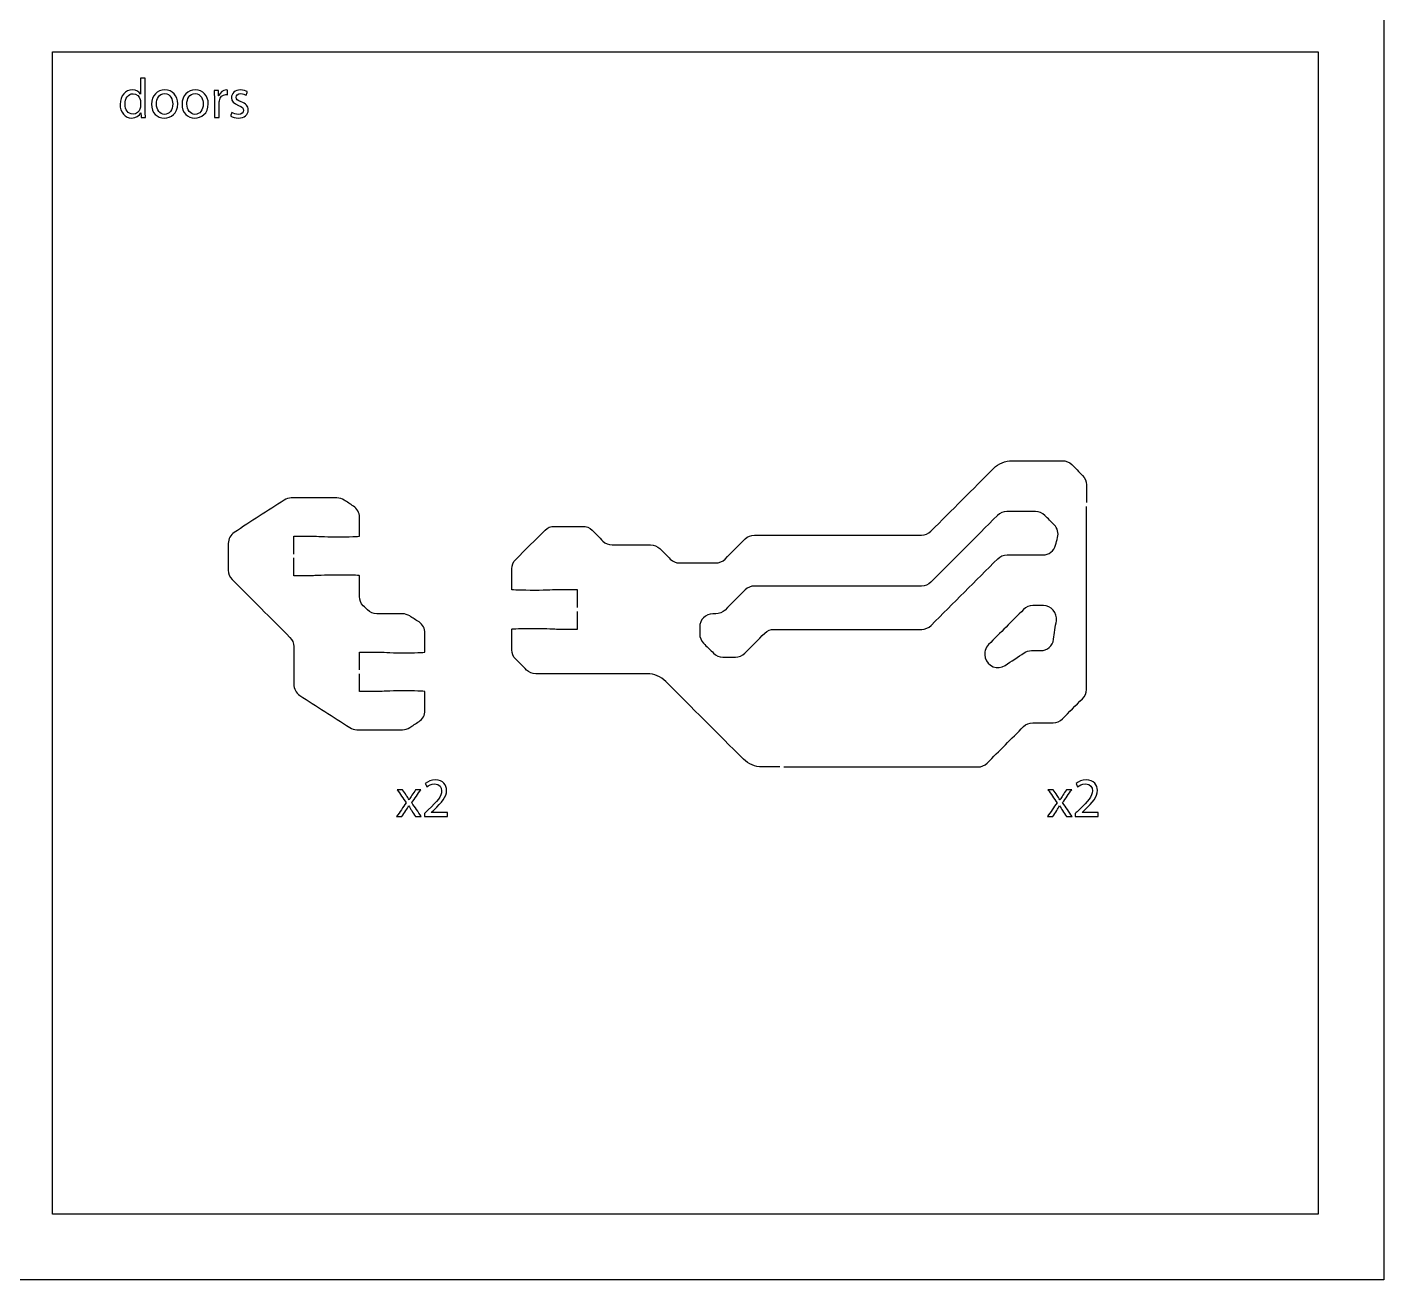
# Model space of a CAD drawing. Extents: x 0 to 375, y 150 to 450.
# Drawn here: x 266.6 to 370, y 150 to 245.5 of the extents above; entities that cross this region are included whole.
import ezdxf

# ---------------------------------------------------------------- set-up
doc = ezdxf.new("R2010")
doc.units = 0
doc.header["$MEASUREMENT"] = 0
doc.layers.add('DEFAULT', color=18, linetype='CONTINUOUS')

msp = doc.modelspace()

# ---------------------------------------------------------------- linework, layer by layer
at = {"layer": 'DEFAULT', "color": 116}
for points in [[(370, 150), (0, 150), (0, 450), (370, 450)], [(365, 155), (268.49, 155), (268.49, 243.59), (365, 243.59)]]:
    msp.add_lwpolyline(points, close=True, dxfattribs=at)
at = {"layer": 'DEFAULT', "color": 18}
for points, knots in [([(275.57, 241.6), (275.57, 240.77), (275.57, 239.95), (275.57, 239.12), (275.57, 238.94), (275.57, 238.73), (275.59, 238.59), (275.48, 238.59), (275.36, 238.59), (275.25, 238.59), (275.25, 238.71), (275.24, 238.83), (275.23, 238.95), (275.11, 238.72), (274.86, 238.55), (274.53, 238.55), (274.03, 238.55), (273.65, 238.97), (273.65, 239.59), (273.65, 240.27), (274.07, 240.69), (274.57, 240.69), (274.89, 240.69), (275.1, 240.54), (275.2, 240.37), (275.2, 240.78), (275.2, 241.19), (275.2, 241.6), (275.32, 241.6), (275.45, 241.6), (275.57, 241.6)], [1.056, 1.056, 1.056, 1.056, 8.072, 8.072, 8.072, 9.072, 9.072, 9.072, 10.02, 10.02, 10.02, 11.052143, 11.052143, 11.052143, 12.052143, 12.052143, 12.052143, 13.052143, 13.052143, 13.052143, 14.052143, 14.052143, 14.052143, 15.075143, 15.075143, 15.075143, 18.542143, 18.542143, 18.542143, 19.598143, 19.598143, 19.598143, 19.598143]), ([(275.2, 239.81), (275.2, 239.85), (275.19, 239.92), (275.18, 239.96), (275.13, 240.2), (274.92, 240.4), (274.64, 240.4), (274.26, 240.4), (274.03, 240.06), (274.03, 239.61), (274.03, 239.19), (274.23, 238.85), (274.64, 238.85), (274.89, 238.85), (275.11, 239.01), (275.18, 239.29), (275.19, 239.34), (275.2, 239.39), (275.2, 239.45), (275.2, 239.57), (275.2, 239.69), (275.2, 239.81)], [1.008, 1.008, 1.008, 1.008, 2.008, 2.008, 2.008, 3.008, 3.008, 3.008, 4.008, 4.008, 4.008, 5.008, 5.008, 5.008, 6.008, 6.008, 6.008, 7.008, 7.008, 7.008, 8.016, 8.016, 8.016, 8.016]), ([(278.04, 239.63), (278.04, 238.88), (277.52, 238.55), (277.02, 238.55), (276.47, 238.55), (276.04, 238.95), (276.04, 239.6), (276.04, 240.29), (276.49, 240.69), (277.06, 240.69), (277.64, 240.69), (278.04, 240.26), (278.04, 239.63)], [1, 1, 1, 1, 2, 2, 2, 3, 3, 3, 4, 4, 4, 5, 5, 5, 5]), ([(276.42, 239.61), (276.42, 239.17), (276.68, 238.83), (277.04, 238.83), (277.4, 238.83), (277.66, 239.16), (277.66, 239.62), (277.66, 239.97), (277.49, 240.41), (277.05, 240.41), (276.61, 240.41), (276.42, 240), (276.42, 239.61)], [0, 0, 0, 0, 1, 1, 1, 2, 2, 2, 3, 3, 3, 4, 4, 4, 4]), ([(280.37, 239.63), (280.37, 238.88), (279.84, 238.55), (279.35, 238.55), (278.79, 238.55), (278.37, 238.95), (278.37, 239.6), (278.37, 240.29), (278.81, 240.69), (279.38, 240.69), (279.97, 240.69), (280.37, 240.26), (280.37, 239.63)], [1, 1, 1, 1, 2, 2, 2, 3, 3, 3, 4, 4, 4, 5, 5, 5, 5]), ([(278.74, 239.61), (278.74, 239.17), (279, 238.83), (279.36, 238.83), (279.72, 238.83), (279.99, 239.16), (279.99, 239.62), (279.99, 239.97), (279.81, 240.41), (279.37, 240.41), (278.93, 240.41), (278.74, 240), (278.74, 239.61)], [0, 0, 0, 0, 1, 1, 1, 2, 2, 2, 3, 3, 3, 4, 4, 4, 4]), ([(280.84, 240), (280.84, 240.24), (280.83, 240.45), (280.82, 240.64), (280.93, 240.64), (281.04, 240.64), (281.15, 240.64), (281.15, 240.51), (281.15, 240.37), (281.16, 240.24), (281.16, 240.24), (281.17, 240.24), (281.18, 240.24), (281.27, 240.51), (281.49, 240.69), (281.74, 240.69), (281.79, 240.69), (281.82, 240.68), (281.85, 240.68), (281.85, 240.56), (281.85, 240.44), (281.85, 240.32), (281.81, 240.33), (281.77, 240.34), (281.72, 240.34), (281.46, 240.34), (281.27, 240.14), (281.22, 239.86), (281.21, 239.81), (281.21, 239.75), (281.21, 239.69), (281.21, 239.32), (281.21, 238.96), (281.21, 238.59), (281.08, 238.59), (280.96, 238.59), (280.84, 238.59), (280.84, 239.06), (280.84, 239.53), (280.84, 240)], [3.994, 3.994, 3.994, 3.994, 4.994, 4.994, 4.994, 5.918, 5.918, 5.918, 7.058568, 7.058568, 7.058568, 7.106568, 7.106568, 7.106568, 8.106568, 8.106568, 8.106568, 9.106568, 9.106568, 9.106568, 10.101568, 10.101568, 10.101568, 11.101568, 11.101568, 11.101568, 12.101568, 12.101568, 12.101568, 13.101568, 13.101568, 13.101568, 16.196568, 16.196568, 16.196568, 17.239568, 17.239568, 17.239568, 21.233568, 21.233568, 21.233568, 21.233568]), ([(282.17, 238.97), (282.28, 238.9), (282.48, 238.83), (282.66, 238.83), (282.93, 238.83), (283.06, 238.96), (283.06, 239.13), (283.06, 239.31), (282.95, 239.41), (282.68, 239.51), (282.31, 239.64), (282.14, 239.84), (282.14, 240.09), (282.14, 240.42), (282.4, 240.69), (282.84, 240.69), (283.05, 240.69), (283.23, 240.63), (283.35, 240.56), (283.32, 240.47), (283.29, 240.38), (283.25, 240.29), (283.17, 240.34), (283.03, 240.41), (282.84, 240.41), (282.62, 240.41), (282.49, 240.28), (282.49, 240.13), (282.49, 239.96), (282.62, 239.88), (282.88, 239.78), (283.24, 239.65), (283.42, 239.47), (283.42, 239.16), (283.42, 238.81), (283.14, 238.55), (282.65, 238.55), (282.43, 238.55), (282.22, 238.61), (282.08, 238.69), (282.11, 238.79), (282.14, 238.88), (282.17, 238.97)], [0.846234, 0.846234, 0.846234, 0.846234, 1.846234, 1.846234, 1.846234, 2.846234, 2.846234, 2.846234, 3.846234, 3.846234, 3.846234, 4.846234, 4.846234, 4.846234, 5.846234, 5.846234, 5.846234, 6.846234, 6.846234, 6.846234, 7.658342, 7.658342, 7.658342, 8.658342, 8.658342, 8.658342, 9.658342, 9.658342, 9.658342, 10.658342, 10.658342, 10.658342, 11.658342, 11.658342, 11.658342, 12.658342, 12.658342, 12.658342, 13.658342, 13.658342, 13.658342, 14.504576, 14.504576, 14.504576, 14.504576]), ([(295.18, 187.36), (295.28, 187.21), (295.38, 187.07), (295.47, 186.92), (295.55, 186.81), (295.61, 186.7), (295.68, 186.59), (295.68, 186.59), (295.69, 186.59), (295.69, 186.59), (295.76, 186.71), (295.83, 186.81), (295.9, 186.93), (295.99, 187.07), (296.09, 187.22), (296.18, 187.36), (296.32, 187.36), (296.45, 187.36), (296.59, 187.36), (296.35, 187.03), (296.12, 186.7), (295.89, 186.37), (296.13, 186.02), (296.37, 185.67), (296.61, 185.31), (296.47, 185.31), (296.33, 185.31), (296.18, 185.31), (296.08, 185.47), (295.98, 185.62), (295.88, 185.77), (295.8, 185.89), (295.74, 186.01), (295.66, 186.13), (295.59, 186.01), (295.52, 185.9), (295.44, 185.77), (295.34, 185.62), (295.24, 185.47), (295.14, 185.31), (295.01, 185.31), (294.87, 185.31), (294.73, 185.31), (294.98, 185.66), (295.22, 186.01), (295.46, 186.36), (295.23, 186.69), (295, 187.03), (294.77, 187.36), (294.9, 187.36), (295.04, 187.36), (295.18, 187.36)], [0, 0, 0, 0, 1.496308, 1.496308, 1.496308, 2.496308, 2.496308, 2.496308, 2.532308, 2.532308, 2.532308, 3.532308, 3.532308, 3.532308, 5.012538, 5.012538, 5.012538, 6.150538, 6.150538, 6.150538, 9.584447, 9.584447, 9.584447, 13.210123, 13.210123, 13.210123, 14.409123, 14.409123, 14.409123, 15.9693, 15.9693, 15.9693, 16.9923, 16.9923, 16.9923, 17.9923, 17.9923, 17.9923, 19.544877, 19.544877, 19.544877, 20.708877, 20.708877, 20.708877, 24.318505, 24.318505, 24.318505, 27.775633, 27.775633, 27.775633, 28.950633, 28.950633, 28.950633, 28.950633]), ([(296.85, 185.31), (296.85, 185.39), (296.85, 185.47), (296.85, 185.54), (296.95, 185.64), (297.04, 185.73), (297.14, 185.82), (297.84, 186.49), (298.16, 186.85), (298.16, 187.26), (298.16, 187.54), (298.03, 187.8), (297.62, 187.8), (297.37, 187.8), (297.16, 187.67), (297.04, 187.57), (297, 187.66), (296.96, 187.74), (296.92, 187.83), (297.11, 187.99), (297.38, 188.11), (297.7, 188.11), (298.29, 188.11), (298.54, 187.7), (298.54, 187.31), (298.54, 186.8), (298.17, 186.39), (297.59, 185.83), (297.52, 185.77), (297.44, 185.7), (297.37, 185.62), (297.78, 185.62), (298.19, 185.62), (298.61, 185.62), (298.61, 185.52), (298.61, 185.42), (298.61, 185.31), (298.02, 185.31), (297.43, 185.31), (296.85, 185.31)], [4.977, 4.977, 4.977, 4.977, 5.624, 5.624, 5.624, 6.777406, 6.777406, 6.777406, 7.777406, 7.777406, 7.777406, 8.777406, 8.777406, 8.777406, 9.777406, 9.777406, 9.777406, 10.592847, 10.592847, 10.592847, 11.592847, 11.592847, 11.592847, 12.592847, 12.592847, 12.592847, 13.592847, 13.592847, 13.592847, 14.466054, 14.466054, 14.466054, 17.968054, 17.968054, 17.968054, 18.843054, 18.843054, 18.843054, 23.820054, 23.820054, 23.820054, 23.820054]), ([(344.8, 187.36), (344.9, 187.21), (345, 187.07), (345.09, 186.92), (345.17, 186.81), (345.23, 186.7), (345.3, 186.59), (345.3, 186.59), (345.31, 186.59), (345.31, 186.59), (345.38, 186.71), (345.45, 186.81), (345.52, 186.93), (345.61, 187.07), (345.71, 187.22), (345.8, 187.36), (345.94, 187.36), (346.07, 187.36), (346.21, 187.36), (345.97, 187.03), (345.74, 186.7), (345.51, 186.37), (345.75, 186.02), (345.99, 185.67), (346.23, 185.31), (346.09, 185.31), (345.94, 185.31), (345.8, 185.31), (345.7, 185.47), (345.6, 185.62), (345.5, 185.77), (345.42, 185.89), (345.35, 186.01), (345.27, 186.13), (345.21, 186.01), (345.13, 185.9), (345.06, 185.77), (344.96, 185.62), (344.86, 185.47), (344.76, 185.31), (344.63, 185.31), (344.49, 185.31), (344.35, 185.31), (344.59, 185.66), (344.84, 186.01), (345.08, 186.36), (344.85, 186.69), (344.62, 187.03), (344.39, 187.36), (344.52, 187.36), (344.66, 187.36), (344.8, 187.36)], [0, 0, 0, 0, 1.496308, 1.496308, 1.496308, 2.496308, 2.496308, 2.496308, 2.532308, 2.532308, 2.532308, 3.532308, 3.532308, 3.532308, 5.012538, 5.012538, 5.012538, 6.150538, 6.150538, 6.150538, 9.584447, 9.584447, 9.584447, 13.210123, 13.210123, 13.210123, 14.409123, 14.409123, 14.409123, 15.9693, 15.9693, 15.9693, 16.9923, 16.9923, 16.9923, 17.9923, 17.9923, 17.9923, 19.544877, 19.544877, 19.544877, 20.709877, 20.709877, 20.709877, 24.320076, 24.320076, 24.320076, 27.777205, 27.777205, 27.777205, 28.952205, 28.952205, 28.952205, 28.952205]), ([(346.47, 185.31), (346.47, 185.39), (346.47, 185.47), (346.47, 185.54), (346.57, 185.64), (346.66, 185.73), (346.76, 185.82), (347.46, 186.49), (347.78, 186.85), (347.78, 187.26), (347.78, 187.54), (347.65, 187.8), (347.24, 187.8), (346.99, 187.8), (346.78, 187.67), (346.65, 187.57), (346.62, 187.66), (346.58, 187.74), (346.54, 187.83), (346.73, 187.99), (347, 188.11), (347.31, 188.11), (347.91, 188.11), (348.16, 187.7), (348.16, 187.31), (348.16, 186.8), (347.79, 186.39), (347.21, 185.83), (347.14, 185.77), (347.06, 185.7), (346.99, 185.62), (347.4, 185.62), (347.81, 185.62), (348.22, 185.62), (348.22, 185.52), (348.22, 185.42), (348.22, 185.31), (347.64, 185.31), (347.05, 185.31), (346.47, 185.31)], [4.977, 4.977, 4.977, 4.977, 5.624, 5.624, 5.624, 6.777406, 6.777406, 6.777406, 7.777406, 7.777406, 7.777406, 8.777406, 8.777406, 8.777406, 9.777406, 9.777406, 9.777406, 10.592847, 10.592847, 10.592847, 11.592847, 11.592847, 11.592847, 12.592847, 12.592847, 12.592847, 13.592847, 13.592847, 13.592847, 14.466054, 14.466054, 14.466054, 17.968054, 17.968054, 17.968054, 18.843054, 18.843054, 18.843054, 23.820054, 23.820054, 23.820054, 23.820054])]:
    msp.add_open_spline(points, degree=3, knots=knots, dxfattribs=at)
at = {"layer": 'DEFAULT', "color": 1}
for points, knots in [([(308.51, 201.25), (308.51, 201.7), (308.51, 202.15), (308.51, 202.6), (308.01, 202.6), (307.51, 202.6), (307.01, 202.6), (306.8, 202.6), (306.23, 202.55), (305.26, 202.55), (304.3, 202.55), (303.51, 202.58), (303.51, 202.6), (303.51, 203.13), (303.51, 203.66), (303.51, 204.19), (303.51, 204.45), (303.61, 204.71), (303.81, 204.9), (304.55, 205.64), (305.3, 206.39), (306.05, 207.14), (306.24, 207.33), (306.49, 207.43), (306.75, 207.43), (307.48, 207.43), (308.2, 207.43), (308.92, 207.43), (309.19, 207.43), (309.44, 207.33), (309.63, 207.14), (309.91, 206.86), (310.18, 206.59), (310.46, 206.31), (310.65, 206.12), (310.9, 206.02), (311.17, 206.02), (312.14, 206.02), (313.12, 206.02), (314.1, 206.02), (314.36, 206.02), (314.61, 205.91), (314.8, 205.73), (315.07, 205.46), (315.33, 205.2), (315.6, 204.93), (315.79, 204.75), (316.04, 204.64), (316.3, 204.64), (317.22, 204.64), (318.14, 204.64), (319.06, 204.64), (319.33, 204.64), (319.58, 204.75), (319.77, 204.94), (320.28, 205.45), (320.79, 205.96), (321.3, 206.47), (321.49, 206.66), (321.75, 206.76), (322.01, 206.76), (326.26, 206.76), (330.5, 206.76), (334.75, 206.76), (335.02, 206.76), (335.27, 206.87), (335.46, 207.06), (337.06, 208.65), (338.65, 210.25), (340.25, 211.85), (340.62, 212.22), (341.13, 212.43), (341.66, 212.43), (342.94, 212.43), (344.21, 212.43), (345.49, 212.43), (345.75, 212.43), (346.01, 212.33), (346.2, 212.14), (346.47, 211.86), (346.75, 211.59), (347.02, 211.31), (347.21, 211.12), (347.32, 210.87), (347.32, 210.6), (347.32, 210.15), (347.32, 209.7), (347.32, 209.25)], [0, 0, 0, 0, 3.83, 3.83, 3.83, 8.08, 8.08, 8.08, 9.08, 9.08, 9.08, 10.08, 10.08, 10.08, 14.57, 14.57, 14.57, 15.57, 15.57, 15.57, 24.55733, 24.55733, 24.55733, 25.55733, 25.55733, 25.55733, 31.70733, 31.70733, 31.70733, 32.70733, 32.70733, 32.70733, 36.023668, 36.023668, 36.023668, 37.023668, 37.023668, 37.023668, 45.323668, 45.323668, 45.323668, 46.323668, 46.323668, 46.323668, 49.512728, 49.512728, 49.512728, 50.512728, 50.512728, 50.512728, 58.332728, 58.332728, 58.332728, 59.332728, 59.332728, 59.332728, 65.47749, 65.47749, 65.47749, 66.47749, 66.47749, 66.47749, 102.58749, 102.58749, 102.58749, 103.58749, 103.58749, 103.58749, 122.78544, 122.78544, 122.78544, 123.78544, 123.78544, 123.78544, 134.63544, 134.63544, 134.63544, 135.63544, 135.63544, 135.63544, 138.951778, 138.951778, 138.951778, 139.951778, 139.951778, 139.951778, 143.771778, 143.771778, 143.771778, 143.771778]), ([(286.9, 205.32), (286.9, 205.78), (286.9, 206.23), (286.9, 206.68), (287.4, 206.68), (287.9, 206.68), (288.4, 206.68), (288.61, 206.68), (289.18, 206.63), (290.15, 206.63), (291.11, 206.63), (291.9, 206.65), (291.9, 206.68), (291.9, 207.16), (291.9, 207.65), (291.9, 208.13), (291.9, 208.47), (291.72, 208.79), (291.44, 208.97), (291.2, 209.13), (290.96, 209.28), (290.73, 209.43), (290.57, 209.54), (290.38, 209.6), (290.18, 209.6), (289.02, 209.6), (287.86, 209.6), (286.7, 209.6), (286.51, 209.6), (286.32, 209.54), (286.16, 209.43), (284.89, 208.61), (283.62, 207.79), (282.35, 206.97), (282.07, 206.79), (281.9, 206.47), (281.9, 206.13), (281.9, 205.45), (281.9, 204.77), (281.9, 204.09), (281.9, 203.82), (282, 203.57), (282.19, 203.38), (283.66, 201.91), (285.13, 200.44), (286.6, 198.97), (286.79, 198.78), (286.9, 198.53), (286.9, 198.26), (286.9, 197.3), (286.9, 196.35), (286.9, 195.39), (286.9, 195.05), (287.07, 194.73), (287.35, 194.55), (288.62, 193.73), (289.89, 192.91), (291.16, 192.09), (291.32, 191.98), (291.51, 191.93), (291.7, 191.93), (292.86, 191.93), (294.02, 191.93), (295.18, 191.93), (295.38, 191.93), (295.56, 191.98), (295.73, 192.09), (295.96, 192.24), (296.2, 192.4), (296.44, 192.55), (296.72, 192.73), (296.89, 193.05), (296.89, 193.39), (296.89, 193.87), (296.89, 194.36), (296.89, 194.84), (296.82, 194.87), (296.07, 194.89), (295.15, 194.89), (294.18, 194.89), (293.61, 194.84), (293.4, 194.84), (292.9, 194.84), (292.4, 194.84), (291.9, 194.84), (291.9, 195.29), (291.9, 195.74), (291.9, 196.19)], [0, 0, 0, 0, 3.84, 3.84, 3.84, 8.09, 8.09, 8.09, 9.09, 9.09, 9.09, 10.09, 10.09, 10.09, 14.21, 14.21, 14.21, 15.21, 15.21, 15.21, 17.609208, 17.609208, 17.609208, 18.609208, 18.609208, 18.609208, 28.479208, 28.479208, 28.479208, 29.479208, 29.479208, 29.479208, 42.330064, 42.330064, 42.330064, 43.330064, 43.330064, 43.330064, 49.120064, 49.120064, 49.120064, 50.120064, 50.120064, 50.120064, 67.804806, 67.804806, 67.804806, 68.804806, 68.804806, 68.804806, 76.944806, 76.944806, 76.944806, 77.944806, 77.944806, 77.944806, 90.795662, 90.795662, 90.795662, 91.795662, 91.795662, 91.795662, 101.665662, 101.665662, 101.665662, 102.665662, 102.665662, 102.665662, 105.06487, 105.06487, 105.06487, 106.06487, 106.06487, 106.06487, 110.17487, 110.17487, 110.17487, 111.17487, 111.17487, 111.17487, 112.17487, 112.17487, 112.17487, 116.43487, 116.43487, 116.43487, 120.26487, 120.26487, 120.26487, 120.26487]), ([(324.25, 189.09), (329.18, 189.09), (334.11, 189.09), (339.04, 189.09), (339.31, 189.09), (339.56, 189.2), (339.75, 189.39), (340.68, 190.31), (341.61, 191.24), (342.53, 192.17), (342.72, 192.36), (342.98, 192.46), (343.24, 192.46), (343.76, 192.46), (344.27, 192.46), (344.78, 192.46), (345.05, 192.46), (345.3, 192.57), (345.49, 192.75), (346, 193.27), (346.51, 193.78), (347.02, 194.29), (347.21, 194.48), (347.32, 194.73), (347.32, 194.99), (347.32, 199.65), (347.32, 204.3), (347.32, 208.95)], [0, 0, 0, 0, 41.95, 41.95, 41.95, 42.95, 42.95, 42.95, 54.101076, 54.101076, 54.101076, 55.101076, 55.101076, 55.101076, 59.471076, 59.471076, 59.471076, 60.471076, 60.471076, 60.471076, 66.615838, 66.615838, 66.615838, 67.615838, 67.615838, 67.615838, 107.185838, 107.185838, 107.185838, 107.185838]), ([(344, 205.25), (343.09, 205.25), (342.18, 205.25), (341.27, 205.25), (341, 205.25), (340.75, 205.15), (340.56, 204.96), (338.86, 203.26), (337.17, 201.57), (335.48, 199.88), (335.29, 199.69), (335.03, 199.58), (334.77, 199.58), (331.02, 199.58), (327.26, 199.58), (323.51, 199.58), (323.24, 199.58), (322.99, 199.48), (322.8, 199.29), (322.29, 198.78), (321.78, 198.27), (321.27, 197.76), (321.08, 197.57), (320.82, 197.46), (320.56, 197.46), (320.24, 197.46), (319.92, 197.46), (319.6, 197.46), (319.34, 197.46), (319.08, 197.57), (318.9, 197.76), (318.64, 198.01), (318.38, 198.27), (318.13, 198.52), (317.94, 198.71), (317.84, 198.96), (317.84, 199.23), (317.84, 199.41), (317.84, 199.58), (317.84, 199.76), (317.84, 200.31), (318.28, 200.76), (318.84, 200.76), (318.91, 200.76), (318.99, 200.76), (319.06, 200.76), (319.33, 200.76), (319.58, 200.87), (319.77, 201.05), (320.28, 201.57), (320.79, 202.08), (321.3, 202.59), (321.49, 202.78), (321.75, 202.88), (322.01, 202.88), (326.26, 202.88), (330.5, 202.88), (334.75, 202.88), (335.02, 202.88), (335.27, 202.99), (335.46, 203.17), (337.15, 204.87), (338.85, 206.56), (340.54, 208.26), (340.73, 208.45), (340.98, 208.55), (341.25, 208.55), (341.98, 208.55), (342.71, 208.55), (343.44, 208.55), (343.71, 208.55), (343.96, 208.45), (344.15, 208.26), (344.39, 208.02), (344.63, 207.78), (344.87, 207.54), (345.12, 207.29), (345.22, 206.92), (345.12, 206.58), (345.07, 206.38), (345.02, 206.19), (344.97, 206), (344.85, 205.56), (344.46, 205.25), (344, 205.25)], [1, 1, 1, 1, 8.758, 8.758, 8.758, 9.758, 9.758, 9.758, 30.136817, 30.136817, 30.136817, 31.136817, 31.136817, 31.136817, 63.058817, 63.058817, 63.058817, 64.058817, 64.058817, 64.058817, 70.210646, 70.210646, 70.210646, 71.210646, 71.210646, 71.210646, 73.922646, 73.922646, 73.922646, 74.922646, 74.922646, 74.922646, 77.99149, 77.99149, 77.99149, 78.99149, 78.99149, 78.99149, 80.50249, 80.50249, 80.50249, 81.50249, 81.50249, 81.50249, 82.14349, 82.14349, 82.14349, 83.14349, 83.14349, 83.14349, 89.295319, 89.295319, 89.295319, 90.295319, 90.295319, 90.295319, 126.407319, 126.407319, 126.407319, 127.407319, 127.407319, 127.407319, 147.786136, 147.786136, 147.786136, 148.786136, 148.786136, 148.786136, 155.008136, 155.008136, 155.008136, 156.008136, 156.008136, 156.008136, 158.873333, 158.873333, 158.873333, 159.873333, 159.873333, 159.873333, 161.585567, 161.585567, 161.585567, 162.585567, 162.585567, 162.585567, 162.585567]), ([(291.9, 196.49), (291.9, 196.94), (291.9, 197.39), (291.9, 197.85), (292.4, 197.85), (292.9, 197.85), (293.4, 197.85), (293.61, 197.85), (294.18, 197.79), (295.15, 197.79), (296.07, 197.79), (296.82, 197.81), (296.89, 197.85), (296.89, 198.33), (296.89, 198.82), (296.89, 199.3), (296.89, 199.64), (296.72, 199.96), (296.44, 200.14), (296.2, 200.29), (295.96, 200.45), (295.73, 200.6), (295.56, 200.71), (295.38, 200.76), (295.18, 200.76), (294.53, 200.76), (293.88, 200.76), (293.22, 200.76), (292.96, 200.76), (292.7, 200.86), (292.52, 201.06), (292.41, 201.16), (292.3, 201.27), (292.19, 201.38), (292, 201.57), (291.9, 201.82), (291.9, 202.09), (291.9, 202.62), (291.9, 203.14), (291.9, 203.67), (291.9, 203.7), (291.11, 203.72), (290.15, 203.72), (289.18, 203.72), (288.61, 203.67), (288.4, 203.67), (287.9, 203.67), (287.4, 203.67), (286.9, 203.67), (286.9, 204.12), (286.9, 204.57), (286.9, 205.02)], [0, 0, 0, 0, 3.84, 3.84, 3.84, 8.1, 8.1, 8.1, 9.1, 9.1, 9.1, 10.1, 10.1, 10.1, 14.23, 14.23, 14.23, 15.23, 15.23, 15.23, 17.623763, 17.623763, 17.623763, 18.623763, 18.623763, 18.623763, 24.183763, 24.183763, 24.183763, 25.183763, 25.183763, 25.183763, 26.491929, 26.491929, 26.491929, 27.491929, 27.491929, 27.491929, 31.981929, 31.981929, 31.981929, 32.981929, 32.981929, 32.981929, 33.981929, 33.981929, 33.981929, 38.231929, 38.231929, 38.231929, 42.061929, 42.061929, 42.061929, 42.061929]), ([(323.95, 189.09), (323.49, 189.09), (323.04, 189.09), (322.59, 189.09), (322.07, 189.09), (321.56, 189.3), (321.18, 189.68), (319.21, 191.65), (317.23, 193.63), (315.26, 195.6), (314.88, 195.98), (314.37, 196.19), (313.84, 196.19), (311.01, 196.19), (308.17, 196.19), (305.34, 196.19), (305.08, 196.19), (304.82, 196.3), (304.63, 196.48), (304.36, 196.76), (304.08, 197.04), (303.81, 197.31), (303.61, 197.5), (303.51, 197.75), (303.51, 198.02), (303.51, 198.55), (303.51, 199.07), (303.51, 199.6), (303.51, 199.63), (304.3, 199.65), (305.26, 199.65), (306.23, 199.65), (306.8, 199.6), (307.01, 199.6), (307.51, 199.6), (308.01, 199.6), (308.51, 199.6), (308.51, 200.05), (308.51, 200.5), (308.51, 200.95)], [0, 0, 0, 0, 3.83, 3.83, 3.83, 4.83, 4.83, 4.83, 28.581718, 28.581718, 28.581718, 29.581718, 29.581718, 29.581718, 53.681718, 53.681718, 53.681718, 54.681718, 54.681718, 54.681718, 57.998056, 57.998056, 57.998056, 58.998056, 58.998056, 58.998056, 63.488056, 63.488056, 63.488056, 64.488056, 64.488056, 64.488056, 65.488056, 65.488056, 65.488056, 69.738056, 69.738056, 69.738056, 73.568056, 73.568056, 73.568056, 73.568056]), ([(343.83, 197.96), (343.6, 197.96), (343.36, 197.96), (343.13, 197.96), (342.93, 197.96), (342.74, 197.9), (342.58, 197.79), (342.1, 197.47), (341.61, 197.15), (341.13, 196.83), (340.56, 196.45), (339.78, 196.75), (339.61, 197.42), (339.61, 197.43), (339.6, 197.45), (339.6, 197.47), (339.51, 197.81), (339.61, 198.17), (339.86, 198.42), (340.75, 199.31), (341.64, 200.2), (342.53, 201.09), (342.72, 201.28), (342.98, 201.39), (343.24, 201.39), (343.51, 201.39), (343.78, 201.39), (344.04, 201.39), (344.65, 201.39), (345.12, 200.84), (345.03, 200.24), (344.96, 199.77), (344.89, 199.29), (344.82, 198.82), (344.75, 198.32), (344.33, 197.96), (343.83, 197.96)], [1, 1, 1, 1, 2.995, 2.995, 2.995, 3.995, 3.995, 3.995, 8.90493, 8.90493, 8.90493, 9.90493, 9.90493, 9.90493, 10.041238, 10.041238, 10.041238, 11.041238, 11.041238, 11.041238, 21.760977, 21.760977, 21.760977, 22.760977, 22.760977, 22.760977, 25.028977, 25.028977, 25.028977, 26.028977, 26.028977, 26.028977, 30.112677, 30.112677, 30.112677, 31.112677, 31.112677, 31.112677, 31.112677])]:
    msp.add_open_spline(points, degree=3, knots=knots, dxfattribs=at)

doc.saveas('drawing.dxf')
